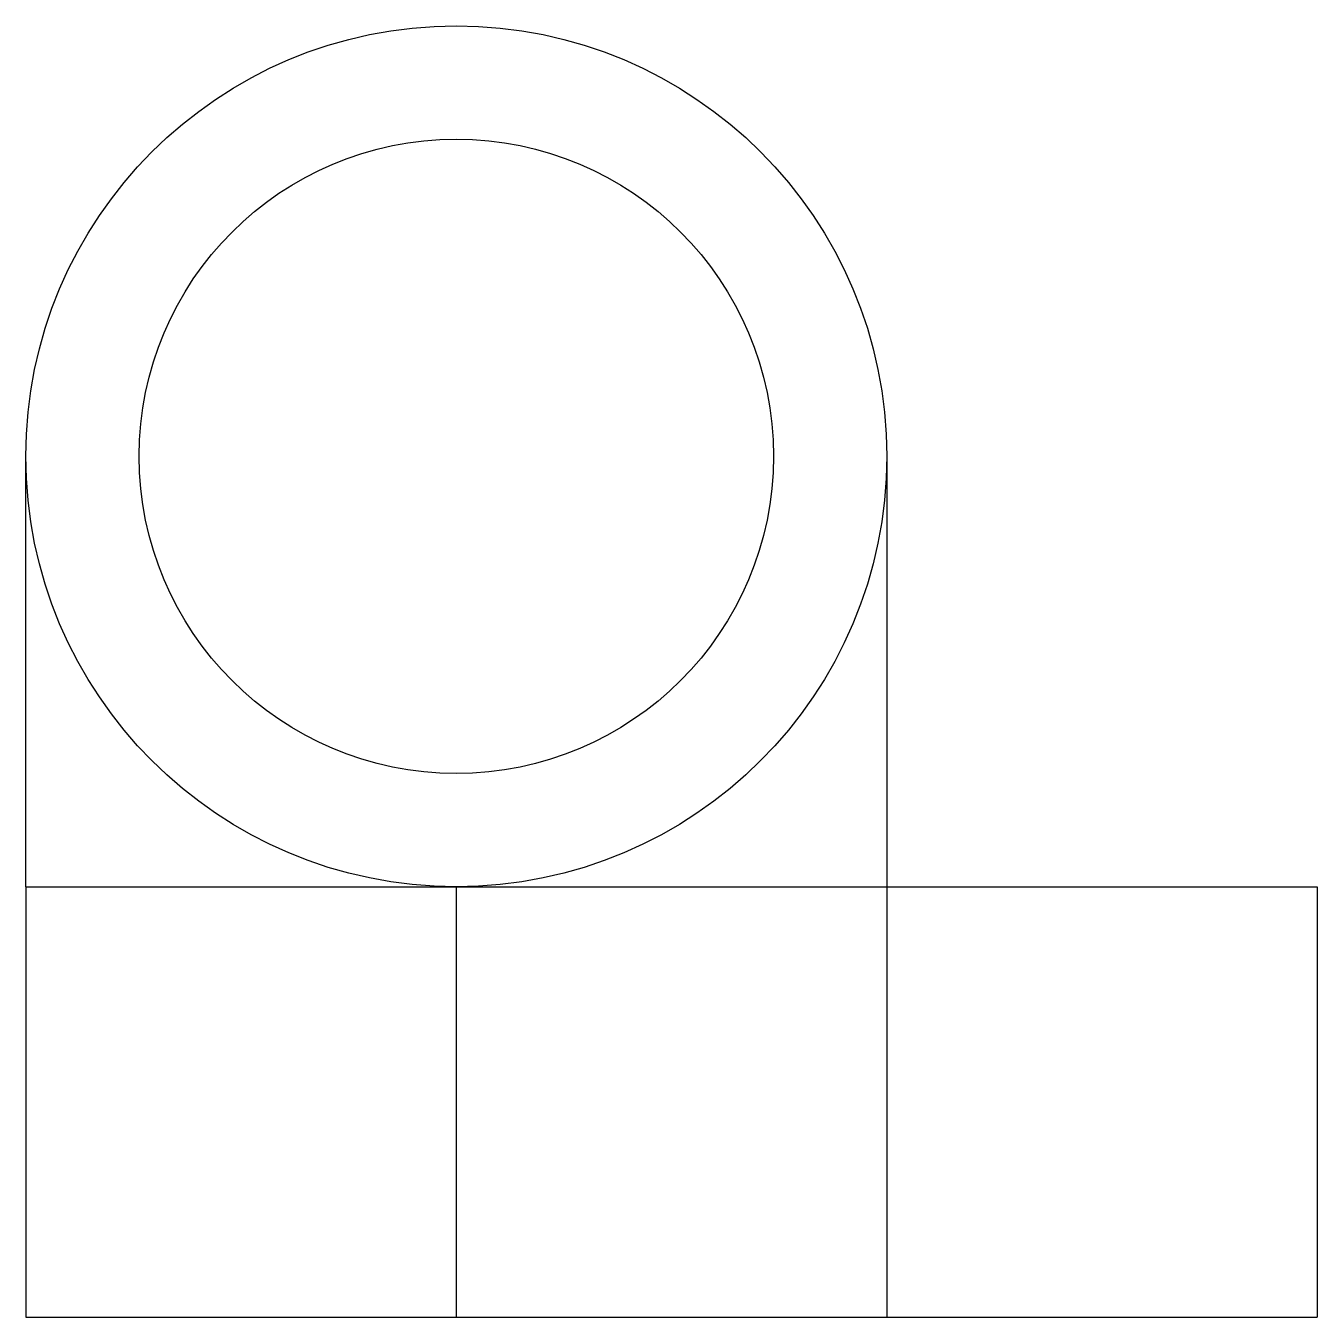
# Model space of a CAD drawing. Extents: x -57 to 0, y 0 to 57.
import ezdxf

# ---------------------------------------------------------------- set-up
doc = ezdxf.new("R2010")
doc.units = 0
doc.layers.add('MODELSKETCH_VISIBLE', color=7, linetype='CONTINUOUS')

msp = doc.modelspace()

# ---------------------------------------------------------------- linework, layer by layer
at = {"layer": 'MODELSKETCH_VISIBLE'}
for p, q in [((-57, 19), (-57, 38)), ((-19, 38), (-19, 19)), ((-57, 19), (-57, 0)), ((-57, 19), (-38, 19)), ((-38, 19), (-38, 0)), ((-38, 19), (-38, 0)), ((-38, 19), (-19, 19)), ((-19, 19), (-19, 0)), ((-19, 19), (0, 19)), ((-19, 19), (-19, 0)), ((0, 19), (0, 0)), ((-57, 0), (-38, 0)), ((-38, 0), (-19, 0)), ((-19, 0), (0, 0))]:
    msp.add_line(p, q, dxfattribs=at)
for radius in [19, 14]:
    msp.add_circle((-38, 38), radius, dxfattribs=at)

doc.saveas('drawing.dxf')
